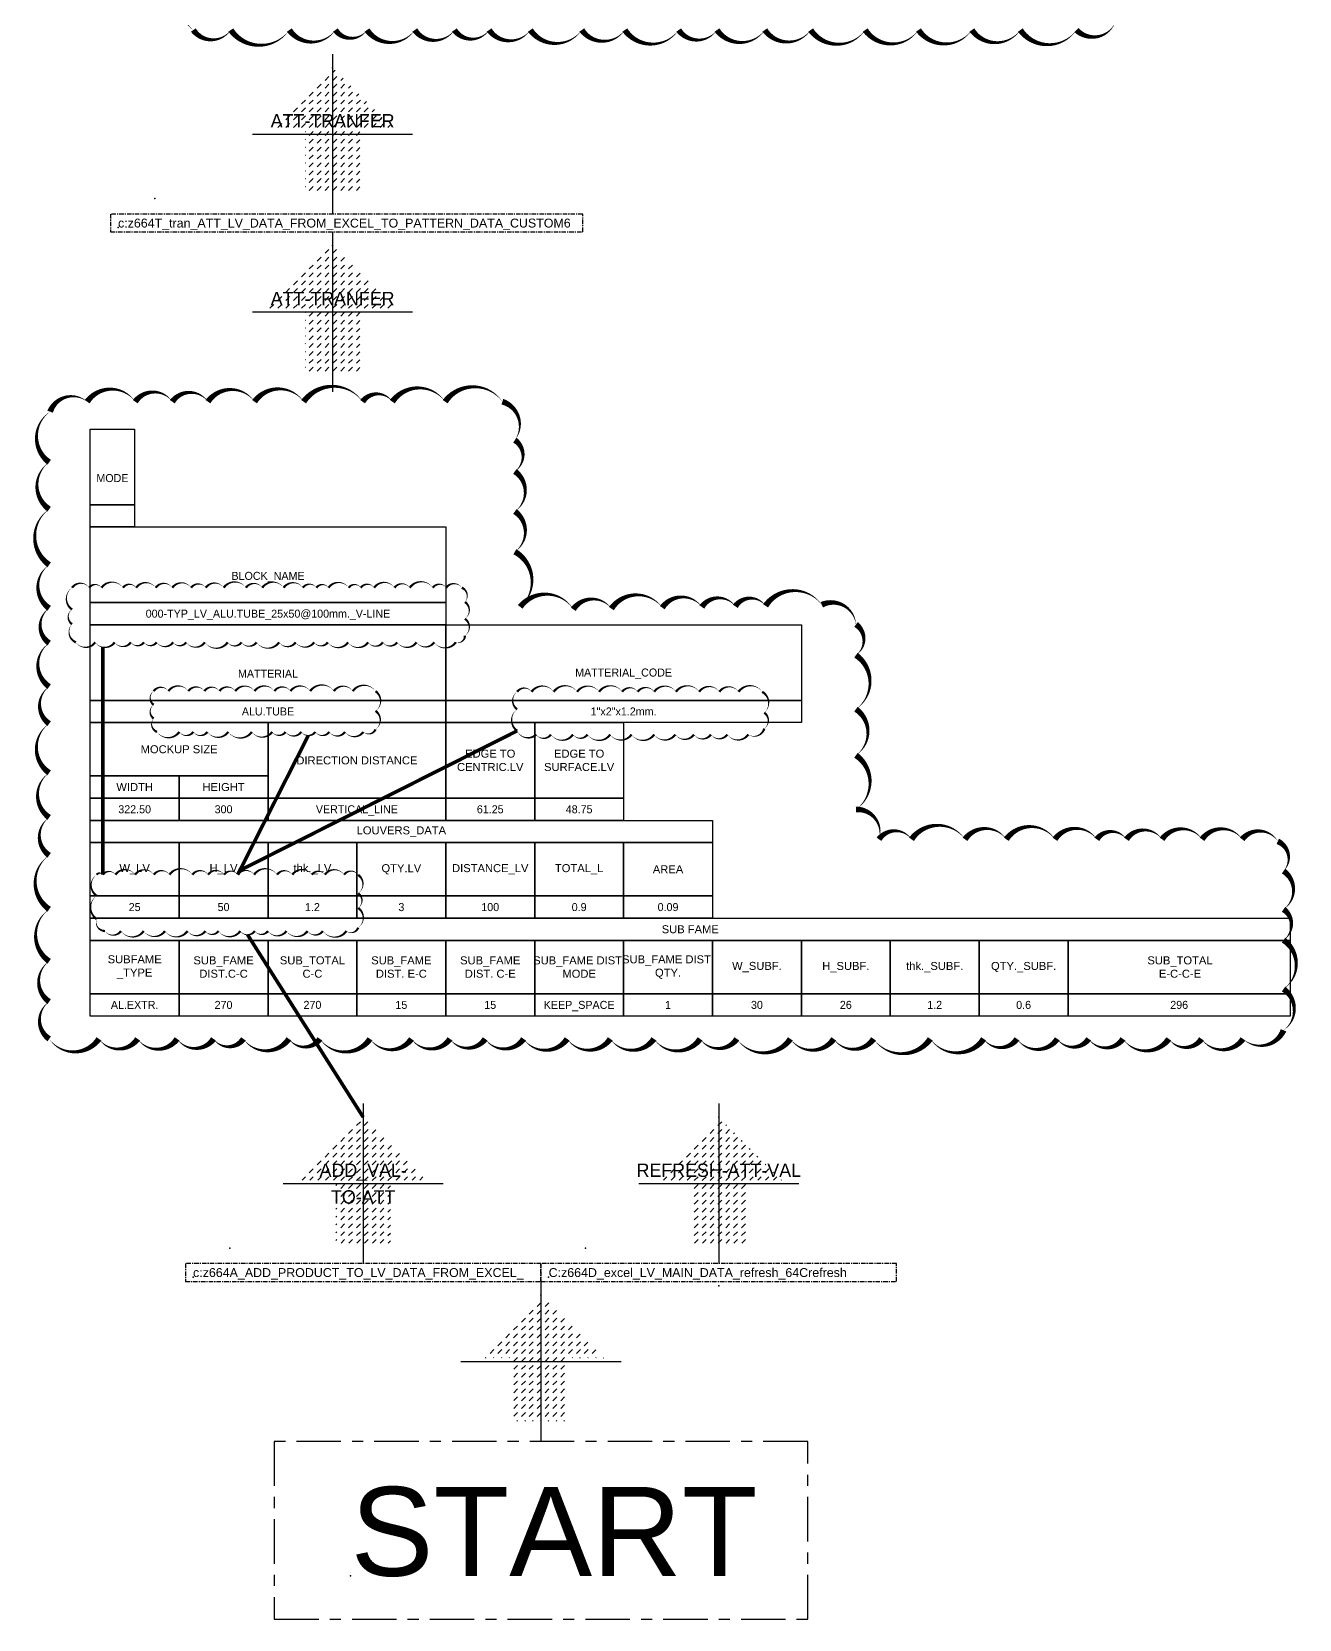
# Model space of a CAD drawing. Header units: millimetres. Extents: x -244126 to 368105, y -173968 to 259060.
# Drawn here: x 280177 to 287306, y 107754 to 116681 of the extents above; entities that cross this region are included whole.
import ezdxf
from ezdxf.enums import TextEntityAlignment as Align
from ezdxf.lldxf.tags import DXFTag

# ---------------------------------------------------------------- set-up
doc = ezdxf.new("R2010")
doc.units = ezdxf.units.MM
doc.header["$MEASUREMENT"] = 0
doc.linetypes.add('005_GG_TA_LINE', pattern=[13.75, 5, -1.25, 1.25, -1.25, 5])
doc.linetypes.add('HIDDEN', pattern=[9.525, 6.35, -3.175])
for name, color, linetype in [('000 - H A T C H', 8, 'Continuous'), ('001 - ASCESSORIES', 1, 'Continuous'), ('002 - STRUCTURAL STEEL', 4, 'Continuous'), ('A04_TUBE SERIES', 7, 'Continuous')]:
    doc.layers.add(name, color=color, linetype=linetype)
doc.styles.get("Standard").update_dxf_attribs({"font": 'arial.ttf'})
doc.styles.add('TA', font='Cordia New.ttf', dxfattribs={"height": 4.5})
tags = doc.linetypes.add('000-ADD-ATT', pattern='A,0.5,-0.3,["ADD-ATT",Standard,S=0.1,R=0,X=-0.2,Y=-0.05],-0.5', length=1.3).pattern_tags.tags
tags[6] = DXFTag(74, 10)
tags = doc.linetypes.add('000-GEN-ATT', pattern='A,0.5,-0.3,["GEN-ATT",Standard,S=0.1,R=0,X=-0.2,Y=-0.05],-0.5', length=1.3).pattern_tags.tags
tags[6] = DXFTag(74, 10)

# ---------------------------------------------------------------- blocks, each defined once
blk = doc.blocks.new('*U560')
at = {"layer": '002 - STRUCTURAL STEEL', "color": 0, "linetype": 'ByBlock'}
blk.add_lwpolyline([(0, 5), (10, 5), (10, 0), (0, 0)], close=True, dxfattribs=at)
blk = doc.blocks.new('*U561')
at = {"layer": '002 - STRUCTURAL STEEL', "color": 0, "linetype": 'ByBlock'}
blk.add_lwpolyline([(0, 17), (10, 17), (10, 0), (0, 0)], close=True, dxfattribs=at)
blk = doc.blocks.new('*U567')
at = {"layer": '002 - STRUCTURAL STEEL', "color": 0, "linetype": 'ByBlock'}
blk.add_lwpolyline([(0, 17), (80, 17), (80, 0), (0, 0)], close=True, dxfattribs=at)
blk = doc.blocks.new('*U4911')
at = {"layer": '002 - STRUCTURAL STEEL', "color": 0, "linetype": 'ByBlock'}
blk.add_lwpolyline([(0, 5), (80, 5), (80, 0), (0, 0)], close=True, dxfattribs=at)
blk = doc.blocks.new('*U568')
at = {"layer": '002 - STRUCTURAL STEEL', "color": 0, "linetype": 'ByBlock'}
blk.add_lwpolyline([(0, 12), (40, 12), (40, 0), (0, 0)], close=True, dxfattribs=at)
blk = doc.blocks.new('*U4914')
at = {"layer": '002 - STRUCTURAL STEEL', "color": 0, "linetype": 'ByBlock'}
blk.add_lwpolyline([(0, 5), (20, 5), (20, 0), (0, 0)], close=True, dxfattribs=at)
blk = doc.blocks.new('*U3045')
at = {"layer": '002 - STRUCTURAL STEEL', "color": 0, "linetype": 'ByBlock'}
blk.add_lwpolyline([(0, 17), (40, 17), (40, 0), (0, 0)], close=True, dxfattribs=at)
blk = doc.blocks.new('*U3044')
at = {"layer": '002 - STRUCTURAL STEEL', "color": 0, "linetype": 'ByBlock'}
blk.add_lwpolyline([(0, 17), (20, 17), (20, 0), (0, 0)], close=True, dxfattribs=at)
blk = doc.blocks.new('*U562')
at = {"layer": '002 - STRUCTURAL STEEL', "color": 0, "linetype": 'ByBlock'}
blk.add_lwpolyline([(0, 12), (20, 12), (20, 0), (0, 0)], close=True, dxfattribs=at)
blk = doc.blocks.new('*U563')
at = {"layer": '002 - STRUCTURAL STEEL', "color": 0, "linetype": 'ByBlock'}
blk.add_lwpolyline([(0, 12), (20, 12), (20, 0), (0, 0)], close=True, dxfattribs=at)
blk = doc.blocks.new('*U564')
at = {"layer": '002 - STRUCTURAL STEEL', "color": 0, "linetype": 'ByBlock'}
blk.add_lwpolyline([(0, 12), (20, 12), (20, 0), (0, 0)], close=True, dxfattribs=at)
blk = doc.blocks.new('*U565')
at = {"layer": '002 - STRUCTURAL STEEL', "color": 0, "linetype": 'ByBlock'}
blk.add_lwpolyline([(0, 5), (270, 5), (270, 0), (0, 0)], close=True, dxfattribs=at)
blk = doc.blocks.new('*U566')
at = {"layer": '002 - STRUCTURAL STEEL', "color": 0, "linetype": 'ByBlock'}
blk.add_lwpolyline([(0, 12), (20, 12), (20, 0), (0, 0)], close=True, dxfattribs=at)
blk = doc.blocks.new('*U570')
at = {"layer": '002 - STRUCTURAL STEEL', "color": 0, "linetype": 'ByBlock'}
blk.add_lwpolyline([(0, 12), (20, 12), (20, 0), (0, 0)], close=True, dxfattribs=at)
blk = doc.blocks.new('*U571')
at = {"layer": '002 - STRUCTURAL STEEL', "color": 0, "linetype": 'ByBlock'}
blk.add_lwpolyline([(0, 12), (20, 12), (20, 0), (0, 0)], close=True, dxfattribs=at)
blk = doc.blocks.new('*U572')
at = {"layer": '002 - STRUCTURAL STEEL', "color": 0, "linetype": 'ByBlock'}
blk.add_lwpolyline([(0, 12), (20, 12), (20, 0), (0, 0)], close=True, dxfattribs=at)
blk = doc.blocks.new('*U573')
at = {"layer": '002 - STRUCTURAL STEEL', "color": 0, "linetype": 'ByBlock'}
blk.add_lwpolyline([(0, 12), (20, 12), (20, 0), (0, 0)], close=True, dxfattribs=at)
blk = doc.blocks.new('*U574')
at = {"layer": '002 - STRUCTURAL STEEL', "color": 0, "linetype": 'ByBlock'}
blk.add_lwpolyline([(0, 12), (20, 12), (20, 0), (0, 0)], close=True, dxfattribs=at)
blk = doc.blocks.new('*U575')
at = {"layer": '002 - STRUCTURAL STEEL', "color": 0, "linetype": 'ByBlock'}
blk.add_lwpolyline([(0, 12), (50, 12), (50, 0), (0, 0)], close=True, dxfattribs=at)
blk = doc.blocks.new('*U4913')
at = {"layer": '002 - STRUCTURAL STEEL', "color": 0, "linetype": 'ByBlock'}
blk.add_lwpolyline([(0, 5), (40, 5), (40, 0), (0, 0)], close=True, dxfattribs=at)
blk = doc.blocks.new('*U569')
at = {"layer": '002 - STRUCTURAL STEEL', "color": 0, "linetype": 'ByBlock'}
blk.add_lwpolyline([(0, 5), (50, 5), (50, 0), (0, 0)], close=True, dxfattribs=at)
blk = doc.blocks.new('*U556')
at = {"layer": '002 - STRUCTURAL STEEL', "color": 0, "linetype": 'ByBlock'}
blk.add_lwpolyline([(0, 12), (20, 12), (20, 0), (0, 0)], close=True, dxfattribs=at)
blk = doc.blocks.new('*U557')
at = {"layer": '002 - STRUCTURAL STEEL', "color": 0, "linetype": 'ByBlock'}
blk.add_lwpolyline([(0, 12), (20, 12), (20, 0), (0, 0)], close=True, dxfattribs=at)
blk = doc.blocks.new('*U558')
at = {"layer": '002 - STRUCTURAL STEEL', "color": 0, "linetype": 'ByBlock'}
blk.add_lwpolyline([(0, 12), (20, 12), (20, 0), (0, 0)], close=True, dxfattribs=at)
blk = doc.blocks.new('*U559')
at = {"layer": '002 - STRUCTURAL STEEL', "color": 0, "linetype": 'ByBlock'}
blk.add_lwpolyline([(0, 12), (20, 12), (20, 0), (0, 0)], close=True, dxfattribs=at)
blk = doc.blocks.new('*U550')
at = {"layer": '002 - STRUCTURAL STEEL', "color": 0, "linetype": 'ByBlock'}
blk.add_lwpolyline([(0, 12), (20, 12), (20, 0), (0, 0)], close=True, dxfattribs=at)
blk = doc.blocks.new('*U551')
at = {"layer": '002 - STRUCTURAL STEEL', "color": 0, "linetype": 'ByBlock'}
blk.add_lwpolyline([(0, 12), (20, 12), (20, 0), (0, 0)], close=True, dxfattribs=at)
blk = doc.blocks.new('*U552')
at = {"layer": '002 - STRUCTURAL STEEL', "color": 0, "linetype": 'ByBlock'}
blk.add_lwpolyline([(0, 12), (20, 12), (20, 0), (0, 0)], close=True, dxfattribs=at)
blk = doc.blocks.new('*U553')
at = {"layer": '002 - STRUCTURAL STEEL', "color": 0, "linetype": 'ByBlock'}
blk.add_lwpolyline([(0, 12), (20, 12), (20, 0), (0, 0)], close=True, dxfattribs=at)
blk = doc.blocks.new('*U554')
at = {"layer": '002 - STRUCTURAL STEEL', "color": 0, "linetype": 'ByBlock'}
blk.add_lwpolyline([(0, 12), (20, 12), (20, 0), (0, 0)], close=True, dxfattribs=at)
blk = doc.blocks.new('*U555')
at = {"layer": '002 - STRUCTURAL STEEL', "color": 0, "linetype": 'ByBlock'}
blk.add_lwpolyline([(0, 5), (140, 5), (140, 0), (0, 0)], close=True, dxfattribs=at)
blk = doc.blocks.new('LV_DATA_FROM_EXCEl')
at = {"color": 0}
for name, p in [('*U561', (0, 115)), ('*U560', (0, 110)), ('*U567', (0, 93)), ('*U4911', (0, 88)), ('*U567', (0, 71)), ('*U567', (80, 71)), ('*U4911', (0, 66)), ('*U4911', (80, 66)), ('*U568', (0, 54)), ('*U3045', (40, 49)), ('*U3044', (80, 49)), ('*U3044', (100, 49)), ('*U4914', (0, 49)), ('*U4914', (20, 49)), ('*U4914', (0, 44)), ('*U4914', (20, 44)), ('*U4913', (40, 44)), ('*U4914', (80, 44)), ('*U4914', (100, 44)), ('*U555', (0, 39)), ('*U556', (0, 27)), ('*U557', (20, 27)), ('*U558', (40, 27)), ('*U559', (60, 27)), ('*U550', (80, 27)), ('*U551', (100, 27)), ('*U552', (120, 27)), ('*U4914', (0, 22)), ('*U4914', (20, 22)), ('*U4914', (40, 22)), ('*U4914', (60, 22)), ('*U4914', (80, 22)), ('*U4914', (100, 22)), ('*U4914', (120, 22)), ('*U565', (0, 17)), ('*U554', (0, 5)), ('*U553', (20, 5)), ('*U562', (40, 5)), ('*U563', (60, 5)), ('*U564', (80, 5)), ('*U566', (100, 5)), ('*U570', (120, 5)), ('*U571', (140, 5)), ('*U572', (160, 5)), ('*U573', (180, 5)), ('*U574', (200, 5)), ('*U575', (220, 5)), ('*U4914', (0, 0)), ('*U4914', (20, 0)), ('*U4914', (40, 0)), ('*U4914', (60, 0)), ('*U4914', (80, 0)), ('*U4914', (100, 0)), ('*U4914', (120, 0)), ('*U4914', (140, 0)), ('*U4914', (160, 0)), ('*U4914', (180, 0)), ('*U4914', (200, 0)), ('*U569', (220, 0))]:
    blk.add_blockref(name, p, dxfattribs=at)
at = {"color": 0, "style": 'TA'}
for s, p in [('MODE', (5, 121)), ('BLOCK_NAME', (40, 99))]:
    blk.add_text(s, height=1.8, dxfattribs=at).set_placement(p, align=Align.MIDDLE_CENTER)
at = {"color": 0}
for s, p in [('MOCKUP SIZE', (20, 60)), ('DIRECTION DISTANCE', (60, 57.5)), ('WIDTH', (10, 51.5)), ('HEIGHT', (30, 51.5))]:
    blk.add_text(s, height=1.8, dxfattribs=at).set_placement(p, align=Align.MIDDLE_CENTER)
at = {"color": 0, "char_height": 1.8, "width": 13.8921, "attachment_point": 5, "style": 'TA'}
for s, insert in [('MATTERIAL', (40, 77)), ('MATTERIAL_CODE', (120, 77))]:
    blk.add_mtext(s, dxfattribs=dict(at, insert=insert))
at = {"color": 0, "char_height": 1.8, "attachment_point": 5}
for s, insert, width in [('EDGE TO CENTRIC.LV', (90, 57.5), 20), ('EDGE TO SURFACE.LV', (110, 57.5), 20), ('LOUVERS_DATA', (70, 41.5), 140), ('W_LV', (10, 33), 20), ('H_LV', (30, 33), 20), ('thk._LV', (50, 33), 20), ('QTY.LV', (70, 33), 20), ('DISTANCE_LV', (90, 33), 20), ('TOTAL_L', (110, 33), 20), ('AREA', (130, 33), 20), ('SUB FAME', (135, 19.5), 200), ('SUBFAME^J_TYPE', (10, 11), 20), ('SUB_FAME DIST.C-C', (30, 11), 20), ('SUB_TOTAL\\PC-C', (50, 11), 20), ('SUB_FAME DIST. E-C', (70, 11), 20), ('SUB_FAME DIST. C-E', (90, 11), 20), ('SUB_FAME DIST.\\PMODE', (110, 11), 20), ('SUB_FAME DIST.\\PQTY.', (130, 11), 20), ('W_SUBF.', (150, 11.01), 20), ('H_SUBF.', (170, 11), 20), ('thk._SUBF.', (190, 11), 20), ('QTY._SUBF.', (210, 11), 20), ('SUB_TOTAL\\PE-C-C-E', (245.18, 11), 49.6483)]:
    blk.add_mtext(s, dxfattribs=dict(at, insert=insert, width=width))
at = {"style": 'TA'}
for tag, p in [('MODE_VALUE', (5, 112.5)), ('BLOCK_NAME_VALUE', (40, 90.5)), ('MATTERIAL_VALUE', (40, 68.5)), ('MATTERIAL_CODE_VALUE', (120, 68.5)), ('DIRECTION DISTANCE_VALUE', (60, 46.5)), ('EDGE TO CENTRIC.LV_VALUE', (90, 46.5)), ('EDGE TO SURFACE.LV_VALUE', (110, 46.5)), ('DISTANCE_LV_VALUE', (90, 24.5)), ('TOTAL_L_VALUE', (110, 24.5)), ('AREA_VALUE', (130, 24.5)), ('SUBFAME^J_TYPE_VALUE', (10, 2.5)), ('SUB_FAME_DIST._QTY._VALUE', (130, 2.5)), ('W_SUBF._VALUE', (150, 2.5)), ('H_SUBF._VALUE', (170, 2.5)), ('THK._SUBF._VALUE', (190, 2.5)), ('QTY._SUBF._VALUE', (210, 2.5)), ('SUB_TOTAL\\PE-C-C-E_VALUE', (245, 2.5))]:
    blk.add_attdef(tag, text='', height=1.8, dxfattribs=at).set_placement(p, align=Align.MIDDLE_CENTER)
at = {"color": 3, "style": 'TA'}
for tag, p in [('WIDTH_VALUE', (10, 46.5)), ('HEIGHT_VALUE', (30, 46.5)), ('W_LV_VALUE', (10, 24.5)), ('H_LV_VALUE', (30, 24.5)), ('THK._LV_VALUE', (50, 24.5)), ('QTY.LV_VALUE', (70, 24.5)), ('SUB_FAME DIST.C-C_VALUE', (30, 2.5))]:
    blk.add_attdef(tag, text='', height=1.8, dxfattribs=at).set_placement(p, align=Align.MIDDLE_CENTER)
at = {"style": 'TA', "flags": 8}
for tag, p in [('SUB_TOTAL\\PC-C_VALUE', (50, 2.5)), ('SUB_FAME DIST. E-C_VALUE', (70, 2.5)), ('SUB_FAME DIST. C-E_VALUE', (90, 2.5)), ('SUB_FAME DIST.\\PMODE_VALUE', (110, 2.5))]:
    blk.add_attdef(tag, text='', height=1.8, dxfattribs=at).set_placement(p, align=Align.MIDDLE_CENTER)
blk = doc.blocks.new('*U4699')
at = {"color": 0, "linetype": '005_GG_TA_LINE'}
blk.add_lwpolyline([(0, 0), (400, 0), (400, 20), (0, 20)], close=True, dxfattribs=at)
for p in [(50, 37.5), (8.6, 4.9)]:
    blk.add_point(p, dxfattribs=at)
blk.add_attdef('NAMEBLK', (8.6, 4.9), '', height=10, dxfattribs=at)
blk = doc.blocks.new('*U4701')
at = {"color": 0, "linetype": '005_GG_TA_LINE'}
blk.add_lwpolyline([(0, 0), (60, 0), (60, 20), (0, 20)], close=True, dxfattribs=at)
for p in [(50, 37.5), (8.58, 4.88)]:
    blk.add_point(p, dxfattribs=at)
blk.add_attdef('NAMEBLK', (8.58, 4.88), '', height=10, dxfattribs=at)
blk = doc.blocks.new('*U4710')
at = {"layer": '000 - H A T C H'}
h = blk.add_hatch(dxfattribs=at)
h.set_pattern_fill('DASH', color=8, scale=250, angle=-45)
h.paths.add_polyline_path([(19.7, -153.6), (19.7, -353.6), (373.3, 0), (19.7, 353.6), (19.7, 153.6), (-335.3, 153.6), (-335.3, -153.6)])
at = {"color": 250}
for p, q in [((0, 450), (0, -450)), ((450, 0), (-450, 0))]:
    blk.add_line(p, q, dxfattribs=at)
at = {"color": 3}
blk.add_point((373.3, 0), dxfattribs=at)
at = {"color": 0, "style": 'TA'}
for tag, p in [('TAG1', (0, 75)), ('TAG2', (0, -75))]:
    blk.add_attdef(tag, text='', height=75, dxfattribs=at).set_placement(p, align=Align.MIDDLE_CENTER)
blk = doc.blocks.new('*U4713')
at = {"layer": '000 - H A T C H'}
h = blk.add_hatch(dxfattribs=at)
h.set_pattern_fill('DASH', color=8, scale=250, angle=45)
h.paths.add_polyline_path([(153.6, 19.7), (353.6, 19.7), (0, 373.3), (-353.6, 19.7), (-153.6, 19.7), (-153.6, -335.3), (153.6, -335.3)])
at = {"color": 250}
for p, q in [((0, 450), (0, -450)), ((-450, 0), (450, 0))]:
    blk.add_line(p, q, dxfattribs=at)
at = {"color": 3}
blk.add_point((0, 373.3), dxfattribs=at)
at = {"color": 0, "style": 'TA'}
for tag, p in [('TAG1', (0, 75)), ('TAG2', (0, -75))]:
    blk.add_attdef(tag, text='', height=75, dxfattribs=at).set_placement(p, align=Align.MIDDLE_CENTER)
blk = doc.blocks.new('*U4706')
at = {"color": 0, "linetype": '005_GG_TA_LINE'}
blk.add_lwpolyline([(0, 0), (531.3, 0), (531.3, 20), (0, 20)], close=True, dxfattribs=at)
for p in [(50, 37.5), (8.6, 4.9)]:
    blk.add_point(p, dxfattribs=at)
blk.add_attdef('NAMEBLK', (8.6, 4.9), '', height=10, dxfattribs=at)
blk = doc.blocks.new('000 - MOCKUP_HELP')
at = {"color": 2, "linetype": '000-ADD-ATT'}
blk.add_lwpolyline([(2587.155, -12343.022, 0, 33.333, -0.52056705), (2371.032, -12380.829, 0, 33.333, -0.52056705), (2055.303, -12380.829, 0, 33.333, -0.52056705), (1782.808, -12380.829, 0, 33.333, -0.52056705), (1482.618, -12380.829, 0, 33.333, -0.52056705), (1182.911, -12380.829, 0, 33.333, -0.52056705), (876.068, -12380.829, 0, 33.333, -0.52056705), (618.181, -12380.829, 0, 33.333, -0.52056705), (349.288, -12380.829, 0, 33.333, -0.52056705), (133.634, -12380.829, 0, 33.333, -0.52056705), (-169.151, -12380.829, 0, 33.333, -0.52056705), (-411.315, -12380.829, 0, 33.333, -0.52056705), (-700.727, -12380.829, 0, 33.333, -0.52056705), (-932.474, -12380.829, 0, 33.333, -0.52056705), (-1127.559, -12380.829, 0, 33.333, -0.52056705), (-1350.547, -12380.829, 0, 33.333, -0.52056705), (-1619.161, -12380.829, 0, 33.333, -0.52056705), (-1797.054, -12380.829, 0, 33.333, -0.52056705), (-2056.151, -12380.829, 0, 33.333, -0.52056705), (-2385.303, -12380.829, 0, 33.333, -0.52056705), (-2595.978, -12380.829, 0, 33.333, -0.52056705), (-2595.978, -12141.732, 0, 33.333, -0.52056705)], format="xyseb", dxfattribs=at)
blk.add_lwpolyline([(-3406.833, -18054.088, 0, 33.333, 0.52056705), (-3126.963, -18054.088, 0, 33.333, 0.52056705), (-2909.473, -18054.088, 0, 33.333, 0.52056705), (-2687.278, -18054.088, 0, 33.333, 0.52056705), (-2482.443, -18054.088, 0, 33.333, 0.52056705), (-2314.179, -18054.088, 0, 33.333, 0.52056705), (-2058.398, -18054.088, 0, 33.333, 0.52056705), (-1884.092, -18054.088, 0, 33.333, 0.52056705), (-1602.09, -18054.088, 0, 33.333, 0.52056705), (-1369.143, -18054.088, 0, 33.333, 0.52056705), (-1152.66, -18054.088, 0, 33.333, 0.52056705), (-954.61, -18054.088, 0, 33.333, 0.52056705), (-738.406, -18054.088, 0, 33.333, 0.52056705), (-493.292, -18054.088, 0, 33.333, 0.52056705), (-250.802, -18054.088, 0, 33.333, 0.52056705), (-5.433, -18054.088, 0, 33.333, 0.52056705), (254.315, -18054.088, 0, 33.333, 0.52056705), (461.052, -18054.088, 0, 33.333, 0.52056705), (762.295, -18054.088, 0, 33.333, 0.52056705), (1006.072, -18054.088, 0, 33.333, 0.52056705), (1230.017, -18054.088, 0, 33.333, 0.52056705), (1549.058, -18054.088, 0, 33.333, 0.52056705), (1849.299, -18054.088, 0, 33.333, 0.52056705), (2036.621, -18054.088, 0, 33.333, 0.52056705), (2263.582, -18054.088, 0, 33.333, 0.52056705), (2440.081, -18054.088, 0, 33.333, 0.52056705), (2632.516, -18054.088, 0, 33.333, 0.52056705), (2890.427, -18054.088, 0, 33.333, 0.52056705), (3074.566, -18054.088, 0, 33.333, 0.52056705), (3307.936, -18054.088, 0, 33.333, 0.52056705), (3535.921, -18005.59, 0, 33.333, 0.52056705), (3535.921, -17773.578, 0, 33.333, 0.52056705), (3535.921, -17498.342, 0, 33.333, 0.52056705), (3535.921, -17325.546, 0, 33.333, 0.52056705), (3535.921, -17109.811, 0, 33.333, 0.52056705), (3503.638, -16943.18, 0, 33.333, 0.52056705), (3302.98, -16931.438, 0, 33.333, 0.52056705), (3077.412, -16931.438, 0, 33.333, 0.52056705), (2852.45, -16931.438, 0, 33.333, 0.52056705), (2652.208, -16931.438, 0, 33.333, 0.52056705), (2485.445, -16931.438, 0, 33.333, 0.52056705), (2250.223, -16931.438, 0, 33.333, 0.52056705), (1976.401, -16931.438, 0, 33.333, 0.52056705), (1744.379, -16931.438, 0, 33.333, 0.52056705), (1443.37, -16931.438, 0, 33.333, 0.52056705), (1260.259, -16931.438, 0, 33.333, 0.52056705), (1130.915, -16763.744, 0, 33.333, 0.52056705), (1130.915, -16459.22, 0, 33.333, 0.52056705), (1130.915, -16199.762, 0, 33.333, 0.52056705), (1130.915, -15896.052, 0, 33.333, 0.52056705), (1130.915, -15723.51, 0, 33.333, 0.52056705), (938.541, -15612.619, 0, 33.333, 0.52056705), (622.341, -15618.398, 0, 33.333, 0.52056705), (452.198, -15621.507, 0, 33.333, 0.52056705), (264.006, -15624.946, 0, 33.333, 0.52056705), (41.416, -15629.014, 0, 33.333, 0.52056705), (-244.789, -15634.245, 0, 33.333, 0.52056705), (-458.714, -15638.154, 0, 33.333, 0.52056705), (-757.528, -15624.36, 0, 33.333, 0.52056705), (-787.528, -15314.399, 0, 33.333, 0.52056705), (-787.528, -15088.059, 0, 33.333, 0.52056705), (-787.528, -14862.924, 0, 33.333, 0.52056705), (-787.528, -14686.827, 0, 33.333, 0.52056705), (-857.76, -14470.682, 0, 33.333, 0.52056705), (-1179.654, -14470.682, 0, 33.333, 0.52056705), (-1476.716, -14470.682, 0, 33.333, 0.52056705), (-1644.136, -14470.682, 0, 33.333, 0.52056705), (-1975.546, -14470.682, 0, 33.333, 0.52056705), (-2251.759, -14470.682, 0, 33.333, 0.52056705), (-2514.066, -14470.682, 0, 33.333, 0.52056705), (-2714.247, -14470.682, 0, 33.333, 0.52056705), (-2922.637, -14470.682, 0, 33.333, 0.52056705), (-3193.22, -14470.682, 0, 33.333, 0.52056705), (-3401.389, -14526.995, 0, 33.333, 0.52056705), (-3406.833, -14811.245, 0, 33.333, 0.52056705), (-3406.833, -15075.251, 0, 33.333, 0.52056705), (-3406.833, -15387.948, 0, 33.333, 0.52056705), (-3406.833, -15632.386, 0, 33.333, 0.52056705), (-3406.833, -15828.193, 0, 33.333, 0.52056705), (-3406.833, -16073.257, 0, 33.333, 0.52056705), (-3406.833, -16281.022, 0, 33.333, 0.52056705), (-3406.833, -16557.591, 0, 33.333, 0.52056705), (-3406.833, -16808.727, 0, 33.333, 0.52056705), (-3406.833, -17021.533, 0, 33.333, 0.52056705), (-3406.833, -17324.958, 0, 33.333, 0.52056705), (-3406.833, -17617.712, 0, 33.333, 0.52056705), (-3406.833, -17844.76, 0, 33.333, 0.52056705)], format="xyseb", close=True, dxfattribs=at)
at = {"color": 6, "linetype": 'HIDDEN'}
for points in [[(-3278.286, -15516.892, 0, 13.333, 0.52056705), (-3278.286, -15639.359, 0, 13.333, 0.52056705), (-3278.286, -15721.744, 0, 13.333, 0.52056705), (-3256.667, -15823.858, 0, 13.333, 0.52056705), (-3147.924, -15823.858, 0, 13.333, 0.52056705), (-3038.442, -15823.858, 0, 13.333, 0.52056705), (-2947.23, -15823.858, 0, 13.333, 0.52056705), (-2873.526, -15823.858, 0, 13.333, 0.52056705), (-2802.247, -15823.858, 0, 13.333, 0.52056705), (-2709.804, -15823.858, 0, 13.333, 0.52056705), (-2636.354, -15823.858, 0, 13.333, 0.52056705), (-2531.252, -15823.858, 0, 13.333, 0.52056705), (-2402.965, -15823.858, 0, 13.333, 0.52056705), (-2325.104, -15823.858, 0, 13.333, 0.52056705), (-2240.637, -15823.858, 0, 13.333, 0.52056705), (-2113.505, -15823.858, 0, 13.333, 0.52056705), (-2020.588, -15823.858, 0, 13.333, 0.52056705), (-1916.677, -15823.858, 0, 13.333, 0.52056705), (-1839.841, -15823.858, 0, 13.333, 0.52056705), (-1725.708, -15823.858, 0, 13.333, 0.52056705), (-1613.068, -15823.858, 0, 13.333, 0.52056705), (-1529.641, -15823.858, 0, 13.333, 0.52056705), (-1449.988, -15823.858, 0, 13.333, 0.52056705), (-1340.672, -15823.858, 0, 13.333, 0.52056705), (-1241.025, -15823.858, 0, 13.333, 0.52056705), (-1120.011, -15823.858, 0, 13.333, 0.52056705), (-1068.373, -15786.588, 0, 13.333, 0.52056705), (-1068.373, -15691.268, 0, 13.333, 0.52056705), (-1068.373, -15597.059, 0, 13.333, 0.52056705), (-1086.182, -15516.892, 0, 13.333, 0.52056705), (-1173.858, -15516.892, 0, 13.333, 0.52056705), (-1249.157, -15516.892, 0, 13.333, 0.52056705), (-1378.879, -15516.892, 0, 13.333, 0.52056705), (-1464.388, -15516.892, 0, 13.333, 0.52056705), (-1579.256, -15516.892, 0, 13.333, 0.52056705), (-1654.254, -15516.892, 0, 13.333, 0.52056705), (-1722.448, -15516.892, 0, 13.333, 0.52056705), (-1835.686, -15516.892, 0, 13.333, 0.52056705), (-1903.665, -15516.892, 0, 13.333, 0.52056705), (-1979.833, -15516.892, 0, 13.333, 0.52056705), (-2088.111, -15516.892, 0, 13.333, 0.52056705), (-2208.267, -15516.892, 0, 13.333, 0.52056705), (-2300.176, -15516.892, 0, 13.333, 0.52056705), (-2425.332, -15516.892, 0, 13.333, 0.52056705), (-2526.534, -15516.892, 0, 13.333, 0.52056705), (-2608.289, -15516.892, 0, 13.333, 0.52056705), (-2714.194, -15516.892, 0, 13.333, 0.52056705), (-2807.868, -15516.892, 0, 13.333, 0.52056705), (-2917.979, -15516.892, 0, 13.333, 0.52056705), (-2991.73, -15516.892, 0, 13.333, 0.52056705), (-3112.493, -15516.892, 0, 13.333, 0.52056705), (-3181.382, -15516.892, 0, 13.333, 0.52056705)], [(-2818.945, -16098.312, 0, 13.333, 0.52056705), (-2818.945, -16175.164, 0, 13.333, 0.52056705), (-2818.945, -16251.998, 0, 13.333, 0.52056705), (-2800.63, -16327.53, 0, 13.333, 0.52056705), (-2674.739, -16327.53, 0, 13.333, 0.52056705), (-2596.083, -16327.53, 0, 13.333, 0.52056705), (-2516.857, -16327.53, 0, 13.333, 0.52056705), (-2399.312, -16327.53, 0, 13.333, 0.52056705), (-2266.707, -16327.53, 0, 13.333, 0.52056705), (-2152.952, -16327.53, 0, 13.333, 0.52056705), (-2077.419, -16327.53, 0, 13.333, 0.52056705), (-1988.881, -16327.53, 0, 13.333, 0.52056705), (-1909.811, -16327.53, 0, 13.333, 0.52056705), (-1831.371, -16327.53, 0, 13.333, 0.52056705), (-1742.757, -16327.53, 0, 13.333, 0.52056705), (-1639.757, -16327.53, 0, 13.333, 0.52056705), (-1571.293, -16313.468, 0, 13.333, 0.52056705), (-1571.293, -16209.75, 0, 13.333, 0.52056705), (-1571.293, -16099.086, 0, 13.333, 0.52056705), (-1699.289, -16098.312, 0, 13.333, 0.52056705), (-1805.445, -16098.312, 0, 13.333, 0.52056705), (-1938.725, -16098.312, 0, 13.333, 0.52056705), (-2049.605, -16098.312, 0, 13.333, 0.52056705), (-2140.318, -16098.312, 0, 13.333, 0.52056705), (-2251.644, -16098.312, 0, 13.333, 0.52056705), (-2360.076, -16098.312, 0, 13.333, 0.52056705), (-2449.151, -16098.312, 0, 13.333, 0.52056705), (-2534.009, -16098.312, 0, 13.333, 0.52056705), (-2624.207, -16098.312, 0, 13.333, 0.52056705), (-2736.184, -16098.312, 0, 13.333, 0.52056705)], [(-774.566, -16102.216, 0, 13.333, 0.52056705), (-774.566, -16200.473, 0, 13.333, 0.52056705), (-774.566, -16321.522, 0, 13.333, 0.52056705), (-667.619, -16342.262, 0, 13.333, 0.52056705), (-584.654, -16342.262, 0, 13.333, 0.52056705), (-460.464, -16342.262, 0, 13.333, 0.52056705), (-379.087, -16342.262, 0, 13.333, 0.52056705), (-251.328, -16342.262, 0, 13.333, 0.52056705), (-131.411, -16342.262, 0, 13.333, 0.52056705), (-3.919, -16342.262, 0, 13.333, 0.52056705), (114.796, -16342.262, 0, 13.333, 0.52056705), (219.662, -16342.262, 0, 13.333, 0.52056705), (314.965, -16342.262, 0, 13.333, 0.52056705), (407.222, -16342.262, 0, 13.333, 0.52056705), (525.667, -16342.262, 0, 13.333, 0.52056705), (615.058, -16308.438, 0, 13.333, 0.52056705), (615.058, -16219.621, 0, 13.333, 0.52056705), (603.284, -16102.216, 0, 13.333, 0.52056705), (470.783, -16102.216, 0, 13.333, 0.52056705), (362.505, -16102.216, 0, 13.333, 0.52056705), (248.978, -16102.216, 0, 13.333, 0.52056705), (118.373, -16102.216, 0, 13.333, 0.52056705), (-4.175, -16102.216, 0, 13.333, 0.52056705), (-96.456, -16102.216, 0, 13.333, 0.52056705), (-184.203, -16102.216, 0, 13.333, 0.52056705), (-314.086, -16102.216, 0, 13.333, 0.52056705), (-437.678, -16102.216, 0, 13.333, 0.52056705), (-569.379, -16102.216, 0, 13.333, 0.52056705), (-693.641, -16102.216, 0, 13.333, 0.52056705)], [(-3139.932, -17130.616, 0, 13.333, 0.52056705), (-3139.932, -17249.331, 0, 13.333, 0.52056705), (-3139.932, -17380.039, 0, 13.333, 0.52056705), (-3092.855, -17447.299, 0, 13.333, 0.52056705), (-3002.968, -17447.299, 0, 13.333, 0.52056705), (-2874.798, -17447.299, 0, 13.333, 0.52056705), (-2755.67, -17447.299, 0, 13.333, 0.52056705), (-2628.679, -17447.299, 0, 13.333, 0.52056705), (-2528.586, -17447.299, 0, 13.333, 0.52056705), (-2454.583, -17447.299, 0, 13.333, 0.52056705), (-2331.868, -17447.299, 0, 13.333, 0.52056705), (-2250.243, -17447.299, 0, 13.333, 0.52056705), (-2176.26, -17447.299, 0, 13.333, 0.52056705), (-2072.607, -17447.299, 0, 13.333, 0.52056705), (-1953.614, -17447.299, 0, 13.333, 0.52056705), (-1867.421, -17447.299, 0, 13.333, 0.52056705), (-1734.629, -17447.299, 0, 13.333, 0.52056705), (-1668.836, -17428.253, 0, 13.333, 0.52056705), (-1668.836, -17317.692, 0, 13.333, 0.52056705), (-1668.836, -17235.392, 0, 13.333, 0.52056705), (-1668.836, -17131.851, 0, 13.333, 0.52056705), (-1748.51, -17130.616, 0, 13.333, 0.52056705), (-1855.909, -17130.616, 0, 13.333, 0.52056705), (-1929.127, -17130.616, 0, 13.333, 0.52056705), (-2039.182, -17130.616, 0, 13.333, 0.52056705), (-2125.381, -17130.616, 0, 13.333, 0.52056705), (-2254.533, -17130.616, 0, 13.333, 0.52056705), (-2346.644, -17130.616, 0, 13.333, 0.52056705), (-2423.207, -17130.616, 0, 13.333, 0.52056705), (-2513.361, -17130.616, 0, 13.333, 0.52056705), (-2601.065, -17130.616, 0, 13.333, 0.52056705), (-2730.335, -17130.616, 0, 13.333, 0.52056705), (-2818.041, -17130.616, 0, 13.333, 0.52056705), (-2923.721, -17130.616, 0, 13.333, 0.52056705), (-3034.259, -17130.616, 0, 13.333, 0.52056705), (-3104.641, -17130.616, 0, 13.333, 0.52056705)]]:
    blk.add_lwpolyline(points, format="xyseb", close=True, dxfattribs=at)
at = {"color": 3, "linetype": '000-GEN-ATT', "ltscale": 300, "const_width": 20}
for points in [[(-3104.641, -17130.616), (-3104.641, -15851.365)], [(-2334.472, -17106.641), (-774.566, -16321.522)], [(-2346.644, -17130.616), (-1949.346, -16348.11)]]:
    blk.add_lwpolyline(points, dxfattribs=at)
at = {"color": 3, "linetype": '000-ADD-ATT', "ltscale": 300, "const_width": 20}
blk.add_lwpolyline([(-1640.603, -18494.18), (-2291.056, -17468.545)], dxfattribs=at)
at = {"color": 3}
for p, values in [((-1812.627, -12965.805), {'TAG1': 'ATT-TRANFER'}), ((-1812.627, -13965.805), {'TAG1': 'ATT-TRANFER'}), ((-1640.603, -18867.476), {'TAG1': 'ADD_VAL-', 'TAG2': 'TO-ATT'}), ((359.397, -18867.476), {'TAG1': 'REFRESH-ATT-VAL'})]:
    blk.add_blockref('*U4713', p, dxfattribs=at).add_auto_attribs(values)
at = {"color": 3, "rotation": 90}
blk.add_blockref('*U4710', (-640.603, -19867.476), dxfattribs=at)
at = {"layer": '001 - ASCESSORIES', "color": 3, "linetype": '005_GG_TA_LINE'}
for name, p, xscale, yscale, zscale, values in [('*U4706', (-3062.627, -13515.805), 5, 5, 5, {'NAMEBLK': 'c:z664T_tran_ATT_LV_DATA_FROM_EXCEL_TO_PATTERN_DATA_CUSTOM6'}), ('*U4699', (-2640.603, -19417.476), 5, 5, 5, {'NAMEBLK': 'c:z664A_ADD_PRODUCT_TO_LV_DATA_FROM_EXCEL_'}), ('*U4699', (-640.603, -19417.476), 5, 5, 5, {'NAMEBLK': 'C:z664D_excel_LV_MAIN_DATA_refresh_64Crefresh'}), ('*U4701', (-2140.603, -21317.476), 50, 50, 50, {'NAMEBLK': 'START'})]:
    blk.add_blockref(name, p, dxfattribs=dict(at, xscale=xscale, yscale=yscale, zscale=zscale)).add_auto_attribs(values)
at = {"layer": 'A04_TUBE SERIES', "color": 8}
ref = blk.add_blockref('LV_DATA_FROM_EXCEl', (-3176.054, -17925.21), dxfattribs=dict(at, xscale=25, yscale=25, zscale=25))
ref.add_attrib('BLOCK_NAME_VALUE', '000-TYP_LV_ALU.TUBE_25x50@100mm._V-LINE', dxfattribs={"layer": '0', "height": 45, "style": 'TA'}).set_placement((-2176.054, -15662.71), align=Align.MIDDLE_CENTER)
ref.add_attrib('MATTERIAL_VALUE', 'ALU.TUBE', dxfattribs={"layer": '0', "height": 45, "style": 'TA'}).set_placement((-2176.054, -16212.71), align=Align.MIDDLE_CENTER)
ref.add_attrib('MATTERIAL_CODE_VALUE', '1"x2"x1.2mm.', dxfattribs={"layer": '0', "height": 45, "style": 'TA'}).set_placement((-176.054, -16212.71), align=Align.MIDDLE_CENTER)
ref.add_attrib('WIDTH_VALUE', '322.50', dxfattribs={"layer": '0', "color": 3, "height": 45, "style": 'TA'}).set_placement((-2926.054, -16762.71), align=Align.MIDDLE_CENTER)
ref.add_attrib('HEIGHT_VALUE', '300', dxfattribs={"layer": '0', "color": 3, "height": 45, "style": 'TA'}).set_placement((-2426.054, -16762.71), align=Align.MIDDLE_CENTER)
ref.add_attrib('DIRECTION DISTANCE_VALUE', 'VERTICAL_LINE', dxfattribs={"layer": '0', "height": 45, "style": 'TA'}).set_placement((-1676.054, -16762.71), align=Align.MIDDLE_CENTER)
ref.add_attrib('EDGE TO CENTRIC.LV_VALUE', '61.25', dxfattribs={"layer": '0', "height": 45, "style": 'TA'}).set_placement((-926.054, -16762.71), align=Align.MIDDLE_CENTER)
ref.add_attrib('EDGE TO SURFACE.LV_VALUE', '48.75', dxfattribs={"layer": '0', "height": 45, "style": 'TA'}).set_placement((-426.054, -16762.71), align=Align.MIDDLE_CENTER)
ref.add_attrib('W_LV_VALUE', '25', dxfattribs={"layer": '0', "color": 3, "height": 45, "style": 'TA'}).set_placement((-2926.054, -17312.71), align=Align.MIDDLE_CENTER)
ref.add_attrib('H_LV_VALUE', '50', dxfattribs={"layer": '0', "color": 3, "height": 45, "style": 'TA'}).set_placement((-2426.054, -17312.71), align=Align.MIDDLE_CENTER)
ref.add_attrib('THK._LV_VALUE', '1.2', dxfattribs={"layer": '0', "color": 3, "height": 45, "style": 'TA'}).set_placement((-1926.054, -17312.71), align=Align.MIDDLE_CENTER)
ref.add_attrib('QTY.LV_VALUE', '3', dxfattribs={"layer": '0', "color": 3, "height": 45, "style": 'TA'}).set_placement((-1426.054, -17312.71), align=Align.MIDDLE_CENTER)
ref.add_attrib('DISTANCE_LV_VALUE', '100', dxfattribs={"layer": '0', "height": 45, "style": 'TA'}).set_placement((-926.054, -17312.71), align=Align.MIDDLE_CENTER)
ref.add_attrib('TOTAL_L_VALUE', '0.9', dxfattribs={"layer": '0', "height": 45, "style": 'TA'}).set_placement((-426.054, -17312.71), align=Align.MIDDLE_CENTER)
ref.add_attrib('AREA_VALUE', '0.09', dxfattribs={"layer": '0', "height": 45, "style": 'TA'}).set_placement((73.946, -17312.71), align=Align.MIDDLE_CENTER)
ref.add_attrib('SUBFAME^J_TYPE_VALUE', 'AL.EXTR.', dxfattribs={"layer": '0', "height": 45, "style": 'TA'}).set_placement((-2926.054, -17862.71), align=Align.MIDDLE_CENTER)
ref.add_attrib('SUB_FAME DIST.C-C_VALUE', '270', dxfattribs={"layer": '0', "color": 3, "height": 45, "style": 'TA'}).set_placement((-2426.054, -17862.71), align=Align.MIDDLE_CENTER)
ref.add_attrib('SUB_TOTAL\\PC-C_VALUE', '270', dxfattribs={"layer": '0', "height": 45, "style": 'TA'}).set_placement((-1926.054, -17862.71), align=Align.MIDDLE_CENTER)
ref.add_attrib('SUB_FAME DIST. E-C_VALUE', '15', dxfattribs={"layer": '0', "height": 45, "style": 'TA'}).set_placement((-1426.054, -17862.71), align=Align.MIDDLE_CENTER)
ref.add_attrib('SUB_FAME DIST. C-E_VALUE', '15', dxfattribs={"layer": '0', "height": 45, "style": 'TA'}).set_placement((-926.054, -17862.71), align=Align.MIDDLE_CENTER)
ref.add_attrib('SUB_FAME DIST.\\PMODE_VALUE', 'KEEP_SPACE', dxfattribs={"layer": '0', "height": 45, "style": 'TA'}).set_placement((-426.054, -17862.71), align=Align.MIDDLE_CENTER)
ref.add_attrib('SUB_FAME_DIST._QTY._VALUE', '1', dxfattribs={"layer": '0', "height": 45, "style": 'TA'}).set_placement((73.946, -17862.71), align=Align.MIDDLE_CENTER)
ref.add_attrib('W_SUBF._VALUE', '30', dxfattribs={"layer": '0', "height": 45, "style": 'TA'}).set_placement((573.946, -17862.71), align=Align.MIDDLE_CENTER)
ref.add_attrib('H_SUBF._VALUE', '26', dxfattribs={"layer": '0', "height": 45, "style": 'TA'}).set_placement((1073.946, -17862.71), align=Align.MIDDLE_CENTER)
ref.add_attrib('THK._SUBF._VALUE', '1.2', dxfattribs={"layer": '0', "height": 45, "style": 'TA'}).set_placement((1573.946, -17862.71), align=Align.MIDDLE_CENTER)
ref.add_attrib('QTY._SUBF._VALUE', '0.6', dxfattribs={"layer": '0', "height": 45, "style": 'TA'}).set_placement((2073.946, -17862.71), align=Align.MIDDLE_CENTER)
ref.add_attrib('SUB_TOTAL\\PE-C-C-E_VALUE', '296', dxfattribs={"layer": '0', "height": 45, "style": 'TA'}).set_placement((2948.946, -17862.71), align=Align.MIDDLE_CENTER)

msp = doc.modelspace()

# ---------------------------------------------------------------- block references
at = {"color": 3, "linetype": '000-ADD-ATT'}
msp.add_blockref('000 - MOCKUP_HELP', (283681.74076, 129071.3719), dxfattribs=at)

doc.saveas('drawing.dxf')
